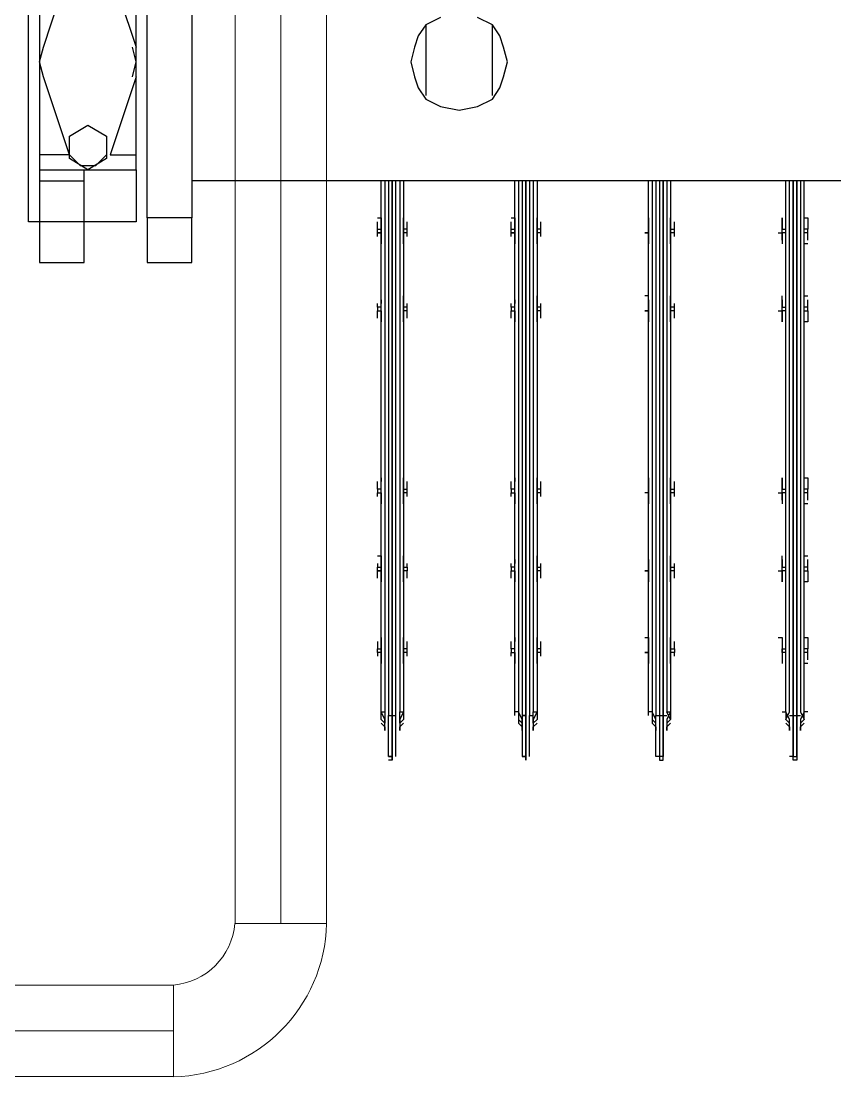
# Model space of a CAD drawing. Header units: metres. Extents: x 531759 to 532310, y 2674774 to 2675087.
# Drawn here: x 532123.0225 to 532123.3258, y 2674973.4716 to 2674973.8647 of the extents above; entities that cross this region are included whole.
import ezdxf

# ---------------------------------------------------------------- set-up
doc = ezdxf.new("R2010")
doc.units = ezdxf.units.M
doc.header["$MEASUREMENT"] = 0
doc.linetypes.add('CENTER2', pattern=[1.125, 0.75, -0.125, 0.125, -0.125])
doc.layers.add('IDT', color=7, linetype='Continuous')

# ---------------------------------------------------------------- blocks, each defined once
blk = doc.blocks.new('IDT')
at = {"layer": 'IDT', "color": 0, "lineweight": 0}
for p, q in [((15.02803310315747, 14.28728017940045), (15.02803310315747, 14.2530801794004)), ((15.02803310315747, 14.28728017940045), (15.02803310315747, 14.2530801794004)), ((15.8013764772293, 14.28718017940048), (15.02803310315747, 14.28718017940048)), ((15.8013764772293, 14.28718017940048), (15.02803310315747, 14.28718017940048)), ((16.66803310315734, 14.25318017940037), (15.02803310315747, 14.25318017940037)), ((16.66803310315734, 14.25318017940037), (15.02803310315747, 14.25318017940037)), ((15.00513310315753, 14.23018017940024), (14.97093310315748, 14.23018017940024)), ((15.00513310315753, 14.23018017940024), (14.97093310315748, 14.23018017940024)), ((14.97103310315723, 14.23018017940024), (14.97103310315723, 10.36062258859727)), ((14.97103310315723, 14.23018017940024), (14.97103310315723, 10.36062258859727)), ((15.00503310315733, 14.23018017940024), (15.00503310315733, 13.13762258859663)), ((15.00503310315733, 14.23018017940024), (15.00503310315733, 13.13762258859663))]:
    blk.add_line(p, q, dxfattribs=at)
at = {"layer": 'IDT', "color": 0, "linetype": 'CENTER2', "lineweight": 0, "ltscale": 500}
for p, q in [((15.8012764780872, 14.27018017940043), (15.02803310315747, 14.27018017940043)), ((15.8012764780872, 14.27018017940043), (15.02803310315747, 14.27018017940043)), ((14.98803310315751, 14.23018017940024), (14.98803310315751, 10.36062258859727)), ((14.98803310315751, 14.23018017940024), (14.98803310315751, 10.36062258859727))]:
    blk.add_line(p, q, dxfattribs=at)
at = {"layer": 'IDT', "color": 0, "lineweight": 25}
for p, q in [((14.79570289273514, 14.15275740946811), (14.79570289273514, 14.16935521450375)), ((14.79570289273514, 14.16935521450375), (14.79708604315445, 14.16935521450375)), ((14.79708604315445, 14.16797206408398), (14.79570289273514, 14.16797206408398)), ((14.79570289273514, 14.16797206408398), (14.79570289273514, 14.15275740946811)), ((14.79708604315445, 14.16935521450375), (14.79708604315445, 14.15275740946811)), ((14.79708604315445, 14.15275740946811), (14.79708604315445, 14.16797206408398)), ((14.79708604315445, 14.16797206408398), (14.79846919357422, 14.16797206408398)), ((14.84687945826116, 14.16935521450375), (14.84549630784139, 14.16935521450375)), ((14.84549630784139, 14.16935521450375), (14.84549630784139, 14.15275740946811)), ((14.84549630784139, 14.15275740946811), (14.84549630784139, 14.16797206408398)), ((14.84549630784139, 14.16797206408398), (14.84687945826116, 14.16797206408398)), ((14.84687945826116, 14.15275740946811), (14.84687945826116, 14.16935521450375)), ((14.84687945826116, 14.16797206408398), (14.84826260868093, 14.16797206408398)), ((14.84826260868093, 14.16797206408398), (14.84826260868093, 14.15275740946811)), ((14.89528972294809, 14.16797206408398), (14.89528972294809, 14.15275740946811)), ((14.89667287336741, 14.16935521450375), (14.89667287336741, 14.15275740946811)), ((14.89667287336741, 14.15275740946811), (14.89667287336741, 14.16935521450375)), ((14.89805602378718, 14.16797206408398), (14.89667287336741, 14.16797206408398)), ((14.89667287336741, 14.16797206408398), (14.89805602378718, 14.16797206408398)), ((14.89805602378718, 14.15275740946811), (14.89805602378718, 14.16797206408398)), ((14.94508313805434, 14.16797206408398), (14.94508313805434, 14.15275740946811)), ((14.94646628847411, 14.15275740946811), (14.94646628847411, 14.16935521450375)), ((14.94646628847411, 14.16935521450375), (14.94646628847411, 14.15275740946811)), ((14.94646628847411, 14.16935521450375), (14.94784943889388, 14.16935521450375)), ((14.94784943889388, 14.16797206408398), (14.94646628847411, 14.16797206408398)), ((14.94646628847411, 14.16797206408398), (14.94784943889388, 14.16797206408398)), ((14.94784943889388, 14.16797206408398), (14.94784943889388, 14.15275740946811)), ((14.79431974231537, 14.15414055988765), (14.79431974231537, 14.15829001114673)), ((14.79431974231537, 14.15829001114673), (14.79431974231537, 14.15690686072696)), ((14.79846919357422, 14.15690686072696), (14.79846919357422, 14.15829001114673)), ((14.79846919357422, 14.15829001114673), (14.79846919357422, 14.15414055988765)), ((14.84411315742207, 14.15414055988765), (14.84411315742207, 14.15829001114673)), ((14.84411315742207, 14.15829001114673), (14.84411315742207, 14.15690686072696)), ((14.84826260868093, 14.15690686072696), (14.84826260868093, 14.15829001114673)), ((14.84826260868093, 14.15829001114673), (14.84826260868093, 14.15414055988765)), ((14.89390657252832, 14.15414055988765), (14.89390657252832, 14.15829001114673)), ((14.89390657252832, 14.15829001114673), (14.89390657252832, 14.15690686072696)), ((14.89805602378718, 14.15690686072696), (14.89805602378718, 14.15829001114673)), ((14.89805602378718, 14.15829001114673), (14.89805602378718, 14.15414055988765)), ((14.94369998763503, 14.15414055988765), (14.94369998763503, 14.15829001114673)), ((14.94369998763503, 14.15829001114673), (14.94369998763503, 14.15690686072696)), ((14.9492325893132, 14.15690686072696), (14.9492325893132, 14.15829001114673)), ((14.9492325893132, 14.15829001114673), (14.9492325893132, 14.15414055988765)), ((14.79431974231537, 14.15690686072696), (14.7929365918956, 14.15552371030742)), ((14.7929365918956, 14.15414055988765), (14.79431974231537, 14.15552371030742)), ((14.79431974231537, 14.15552371030742), (14.7929365918956, 14.15414055988765)), ((14.79985234399399, 14.15552371030742), (14.79846919357422, 14.15690686072696)), ((14.79985234399399, 14.15414055988765), (14.79846919357422, 14.15552371030742)), ((14.79846919357422, 14.15552371030742), (14.79985234399399, 14.15414055988765)), ((14.84411315742207, 14.15690686072696), (14.8427300070023, 14.15552371030742)), ((14.8427300070023, 14.15414055988765), (14.84411315742207, 14.15552371030742)), ((14.84411315742207, 14.15552371030742), (14.8427300070023, 14.15414055988765)), ((14.84964575910024, 14.15552371030742), (14.84826260868093, 14.15690686072696)), ((14.84964575910024, 14.15414055988788), (14.84826260868093, 14.15552371030742)), ((14.84964575910024, 14.15137425904857), (14.84964575910024, 14.15552371030742)), ((14.89390657252832, 14.15690686072696), (14.89252342210855, 14.15552371030742)), ((14.89252342210855, 14.15414055988765), (14.89390657252832, 14.15552371030742)), ((14.89390657252832, 14.15552371030742), (14.89390657252832, 14.15137425904857)), ((14.89943917420695, 14.15552371030742), (14.89805602378718, 14.15690686072696)), ((14.89943917420695, 14.15414055988765), (14.89805602378718, 14.15552371030742)), ((14.89943917420695, 14.15137425904857), (14.89943917420695, 14.15552371030742)), ((14.94369998763503, 14.15690686072696), (14.94231683721526, 14.15552371030742)), ((14.94231683721526, 14.15414055988765), (14.94369998763503, 14.15552371030742)), ((14.94369998763503, 14.15552371030742), (14.94369998763503, 14.15137425904857)), ((14.95061573973297, 14.15552371030742), (14.9492325893132, 14.15690686072696)), ((14.9492325893132, 14.15137425904857), (14.9492325893132, 14.15552371030742)), ((14.9492325893132, 14.15552371030742), (14.95061573973297, 14.15414055988788)), ((14.79155344147628, 14.15137425904857), (14.7929365918956, 14.15137425904857)), ((14.7929365918956, 14.15137425904857), (14.79431974231537, 14.15414055988765)), ((14.79431974231537, 14.15137425904857), (14.7929365918956, 14.15414055988765)), ((14.7929365918956, 14.15414055988765), (14.7929365918956, 14.15275740946811)), ((14.7929365918956, 14.15275740946811), (14.7929365918956, 14.15137425904857)), ((14.7929365918956, 14.15137425904857), (14.7929365918956, 13.95358374904197)), ((14.79570289273514, 14.15275740946811), (14.79431974231537, 14.15275740946811)), ((14.79431974231537, 13.95358374904197), (14.79431974231537, 14.15137425904857)), ((14.79570289273514, 14.15275740946811), (14.79570289273514, 13.95358374904197)), ((14.79570289273514, 13.95358374904197), (14.79570289273514, 14.15275740946811)), ((14.79708604315445, 14.15275740946811), (14.79570289273514, 14.15275740946811)), ((14.79846919357422, 14.15275740946811), (14.79708604315445, 14.15275740946811)), ((14.79708604315445, 14.15275740946811), (14.79708604315445, 13.95358374904197)), ((14.79708604315445, 13.95358374904197), (14.79708604315445, 14.15275740946811)), ((14.79846919357422, 14.15414055988765), (14.79985234399399, 14.15137425904857)), ((14.79985234399399, 14.15414055988765), (14.79846919357422, 14.15137425904857)), ((14.79846919357422, 14.15137425904857), (14.79846919357422, 13.95358374904197)), ((14.79985234399399, 14.15275740946811), (14.79985234399399, 14.15414055988765)), ((14.79985234399399, 14.15137425904857), (14.79985234399399, 14.15275740946811)), ((14.79985234399399, 14.15137425904857), (14.79985234399399, 13.95358374904197)), ((14.80123549441331, 14.15137425904857), (14.79985234399399, 14.15137425904857)), ((14.8427300070023, 14.15275740946811), (14.8427300070023, 14.15414055988765)), ((14.8427300070023, 14.15414055988765), (14.84411315742207, 14.15137425904857)), ((14.8427300070023, 14.15137425904857), (14.84411315742207, 14.15414055988765)), ((14.8427300070023, 14.15137425904857), (14.8427300070023, 14.15275740946811)), ((14.8427300070023, 13.95358374904197), (14.8427300070023, 14.15137425904857)), ((14.84411315742207, 14.15137425904857), (14.8427300070023, 14.15137425904857)), ((14.84549630784139, 14.15275740946811), (14.84411315742207, 14.15275740946811)), ((14.84411315742207, 13.95358374904197), (14.84411315742207, 14.15137425904857)), ((14.84549630784139, 14.15275740946811), (14.84549630784139, 13.95358374904197)), ((14.84549630784139, 13.95358374904197), (14.84549630784139, 14.15275740946811)), ((14.84687945826116, 14.15275740946811), (14.84549630784139, 14.15275740946811)), ((14.84687945826116, 13.95358374904197), (14.84687945826116, 14.15275740946811)), ((14.84826260868093, 14.15275740946811), (14.84687945826116, 14.15275740946811)), ((14.84826260868093, 14.15414055988765), (14.84964575910024, 14.15137425904857)), ((14.84826260868093, 13.95358374904197), (14.84826260868093, 14.15275740946811)), ((14.84964575910024, 14.15275740946811), (14.84964575910024, 14.15414055988788)), ((14.84964575910024, 13.95358374904197), (14.84964575910024, 14.15137425904857)), ((14.84964575910024, 14.15137425904857), (14.85102890952001, 14.15137425904857)), ((14.85102890952001, 14.15275740946811), (14.85102890952001, 14.15137425904857)), ((14.85102890952001, 14.15137425904857), (14.85102890952001, 13.95358374904197)), ((14.89252342210855, 14.15275740946811), (14.89252342210855, 14.15414055988765)), ((14.89252342210855, 14.15137425904857), (14.89390657252832, 14.15414055988765)), ((14.89252342210855, 14.15137425904857), (14.89252342210855, 14.15275740946811)), ((14.89252342210855, 13.95358374904197), (14.89252342210855, 14.15137425904857)), ((14.89390657252832, 14.15137425904857), (14.89252342210855, 14.15137425904857)), ((14.89528972294809, 14.15275740946811), (14.89390657252832, 14.15275740946811)), ((14.89390657252832, 13.95358374904197), (14.89390657252832, 14.15137425904857)), ((14.89528972294809, 13.95358374904197), (14.89528972294809, 14.15275740946811)), ((14.89805602378718, 14.15275740946811), (14.89667287336741, 14.15275740946811)), ((14.89667287336741, 14.15275740946811), (14.89805602378718, 14.15275740946811)), ((14.89667287336741, 13.95358374904197), (14.89667287336741, 14.15275740946811)), ((14.89667287336741, 14.15275740946811), (14.89667287336741, 13.95358374904197)), ((14.89805602378718, 14.15414055988765), (14.89943917420695, 14.15137425904857)), ((14.89805602378718, 13.95358374904197), (14.89805602378718, 14.15275740946811)), ((14.89943917420695, 14.15275740946811), (14.89943917420695, 14.15414055988765)), ((14.89943917420695, 13.95358374904197), (14.89943917420695, 14.15137425904857)), ((14.89943917420695, 14.15137425904857), (14.90082232462672, 14.15137425904857)), ((14.90082232462672, 14.15275740946811), (14.90082232462672, 14.15137425904857)), ((14.90082232462672, 14.15137425904857), (14.90082232462672, 13.95358374904197)), ((14.94231683721526, 14.15275740946811), (14.94231683721526, 14.15414055988765)), ((14.94231683721526, 14.15137425904857), (14.94369998763503, 14.15414055988765)), ((14.94231683721526, 14.15137425904857), (14.94231683721526, 14.15275740946811)), ((14.94231683721526, 13.95358374904197), (14.94231683721526, 14.15137425904857)), ((14.94369998763503, 14.15137425904857), (14.94231683721526, 14.15137425904857)), ((14.94369998763503, 13.95358374904197), (14.94369998763503, 14.15137425904857)), ((14.94646628847411, 14.15275740946811), (14.94508313805434, 14.15275740946811)), ((14.94508313805434, 14.15275740946811), (14.94508313805434, 13.95358374904197)), ((14.94784943889388, 14.15275740946811), (14.94646628847411, 14.15275740946811)), ((14.94784943889388, 14.15275740946811), (14.94646628847411, 14.15275740946811)), ((14.94646628847411, 14.15275740946811), (14.94646628847411, 13.95358374904197)), ((14.94646628847411, 13.95358374904197), (14.94646628847411, 14.15275740946811)), ((14.94784943889388, 13.95358374904197), (14.94784943889388, 14.15275740946811)), ((14.9492325893132, 14.15414055988765), (14.95061573973297, 14.15137425904857)), ((14.95061573973297, 14.15137425904857), (14.9492325893132, 14.15137425904857)), ((14.9492325893132, 13.95358374904197), (14.9492325893132, 14.15137425904857)), ((14.95061573973297, 14.15414055988788), (14.95061573973297, 14.15275740946811)), ((14.95061573973297, 14.15275740946811), (14.95061573973297, 14.15137425904857)), ((14.95061573973297, 14.15137425904857), (14.95061573973297, 13.95358374904197)), ((14.79155344147628, 14.13339330359338), (14.7929365918956, 14.13339330359338)), ((14.79155344147628, 14.13201015317384), (14.79155344147628, 14.13062700275407)), ((14.79155344147628, 14.13062700275407), (14.79155344147628, 14.12924385233453)), ((14.7929365918956, 14.13339330359338), (14.7929365918956, 14.12924385233453)), ((14.80123549441331, 14.12924385233453), (14.80123549441331, 14.13339330359338)), ((14.80123549441331, 14.13062700275407), (14.80123549441331, 14.13201015317384)), ((14.80123549441331, 14.12924385233453), (14.80123549441331, 14.13062700275407)), ((14.84134685658253, 14.13062700275407), (14.84134685658253, 14.12924385233453)), ((14.8427300070023, 14.13339330359338), (14.8427300070023, 14.1237112506559)), ((14.8427300070023, 14.13201015317384), (14.8427300070023, 14.13062700275407)), ((14.85102890952001, 14.12924385233453), (14.85102890952001, 14.13339330359338)), ((14.85102890952001, 14.13201015317384), (14.85102890952001, 14.13062700275407)), ((14.85102890952001, 14.13062700275407), (14.85102890952001, 14.12924385233453)), ((14.89114027168924, 14.13062700275407), (14.89114027168924, 14.12924385233453)), ((14.89252342210855, 14.13339330359338), (14.89252342210855, 14.12924385233453)), ((14.89252342210855, 14.13201015317384), (14.89252342210855, 14.13062700275407)), ((14.90082232462672, 14.12924385233453), (14.90082232462672, 14.13339330359338)), ((14.90082232462672, 14.13062700275407), (14.90082232462672, 14.13201015317384)), ((14.90220547504603, 14.13062700275407), (14.90220547504603, 14.12924385233453)), ((14.94093368679549, 14.13062700275407), (14.94093368679549, 14.12924385233453)), ((14.94231683721526, 14.13339330359338), (14.94231683721526, 14.12924385233453)), ((14.94231683721526, 14.13201015317384), (14.94231683721526, 14.13062700275407)), ((14.95061573973297, 14.12924385233453), (14.95061573973297, 14.13339330359338)), ((14.95061573973297, 14.13062700275407), (14.95061573973297, 14.13201015317384)), ((14.95199889015274, 14.12924385233453), (14.95199889015274, 14.13062700275407)), ((14.79155344147628, 14.12924385233453), (14.7929365918956, 14.12924385233453)), ((14.79155344147628, 14.12924385233453), (14.79155344147628, 14.12786070191498)), ((14.79155344147628, 14.12509440107567), (14.79155344147628, 14.12786070191498)), ((14.79155344147628, 14.12786070191498), (14.7929365918956, 14.12786070191498)), ((14.7929365918956, 14.12924385233453), (14.7929365918956, 14.1237112506559)), ((14.79985234399399, 14.12924385233453), (14.80123549441331, 14.12924385233453)), ((14.80123549441331, 14.12786070191498), (14.79985234399399, 14.12786070191498)), ((14.80123549441331, 14.12924385233453), (14.80123549441331, 14.12786070191498)), ((14.80123549441331, 14.12786070191498), (14.80123549441331, 14.12924385233453)), ((14.80123549441331, 14.1237112506559), (14.80123549441331, 14.12786070191498)), ((14.80123549441331, 14.12509440107567), (14.80123549441331, 14.12786070191498)), ((14.84134685658253, 14.12924385233453), (14.8427300070023, 14.12924385233453)), ((14.84134685658253, 14.12786070191498), (14.84134685658253, 14.12924385233453)), ((14.84134685658253, 14.12786070191498), (14.84134685658253, 14.12509440107567)), ((14.8427300070023, 14.12786070191498), (14.84134685658253, 14.12786070191498)), ((14.85102890952001, 14.12924385233453), (14.85241205993978, 14.12924385233453)), ((14.85241205993978, 14.12924385233453), (14.85102890952001, 14.12924385233453)), ((14.85102890952001, 14.12786070191498), (14.85102890952001, 14.12924385233453)), ((14.85102890952001, 14.12924385233453), (14.85102890952001, 14.12509440107567)), ((14.85102890952001, 14.1237112506559), (14.85102890952001, 14.12786070191498)), ((14.89114027168924, 14.12924385233453), (14.89252342210855, 14.12924385233453)), ((14.89114027168924, 14.12924385233453), (14.89114027168924, 14.12786070191498)), ((14.89114027168924, 14.12786070191498), (14.89252342210855, 14.12786070191498)), ((14.89114027168924, 14.12786070191498), (14.89114027168924, 14.12509440107567)), ((14.89252342210855, 14.12924385233453), (14.89252342210855, 14.1237112506559)), ((14.90220547504603, 14.12924385233453), (14.90082232462672, 14.12924385233453)), ((14.90220547504603, 14.12924385233453), (14.90082232462672, 14.12924385233453)), ((14.90082232462672, 14.12924385233453), (14.90082232462672, 14.1237112506559)), ((14.90082232462672, 14.12786070191498), (14.90220547504603, 14.12786070191498)), ((14.90220547504603, 14.12786070191498), (14.90220547504603, 14.12924385233453)), ((14.90220547504603, 14.12786070191498), (14.90220547504603, 14.12509440107567)), ((14.94093368679549, 14.12924385233453), (14.94231683721526, 14.12924385233453)), ((14.94093368679549, 14.12924385233453), (14.94093368679549, 14.12786070191498)), ((14.94093368679549, 14.12786070191498), (14.94231683721526, 14.12786070191498)), ((14.94093368679549, 14.12786070191498), (14.94093368679549, 14.12509440107567)), ((14.94231683721526, 14.12924385233453), (14.94231683721526, 14.12786070191498)), ((14.94231683721526, 14.12786070191498), (14.94231683721526, 14.1237112506559)), ((14.95061573973297, 14.12786070191498), (14.95061573973297, 14.12924385233453)), ((14.95061573973297, 14.12924385233453), (14.95199889015274, 14.12924385233453)), ((14.95061573973297, 14.1237112506559), (14.95061573973297, 14.12786070191498)), ((14.95199889015274, 14.12786070191498), (14.95061573973297, 14.12786070191498)), ((14.95199889015274, 14.12924385233453), (14.95199889015274, 14.12786070191498)), ((14.95199889015274, 14.12509440107567), (14.95199889015274, 14.12786070191498)), ((14.79155344147628, 14.1237112506559), (14.79155344147628, 14.12509440107567)), ((14.7929365918956, 14.1237112506559), (14.79155344147628, 14.1237112506559)), ((14.80123549441331, 14.1237112506559), (14.80123549441331, 14.12509440107567)), ((14.80261864483307, 14.1237112506559), (14.80123549441331, 14.1237112506559)), ((14.8427300070023, 14.1237112506559), (14.8427300070023, 14.12509440107567)), ((14.85102890952001, 14.12509440107567), (14.85102890952001, 14.1237112506559)), ((14.85241205993978, 14.1237112506559), (14.85102890952001, 14.1237112506559)), ((14.89252342210855, 14.1237112506559), (14.89252342210855, 14.12509440107567)), ((14.90082232462672, 14.1237112506559), (14.90082232462672, 14.12509440107567)), ((14.94231683721526, 14.1237112506559), (14.94231683721526, 14.12509440107567)), ((14.95061573973297, 14.12509440107567), (14.95061573973297, 14.1237112506559)), ((14.79155344147628, 14.10158084394209), (14.79155344147628, 14.10296399436163)), ((14.79155344147628, 14.10296399436163), (14.7929365918956, 14.10296399436163)), ((14.79155344147628, 14.09881454310278), (14.79155344147628, 14.10158084394209)), ((14.7929365918956, 14.10296399436163), (14.7929365918956, 14.09881454310278)), ((14.80123549441331, 14.09881454310278), (14.80123549441331, 14.10296399436163)), ((14.80123549441331, 14.10296399436163), (14.80123549441331, 14.10158084394209)), ((14.80123549441331, 14.10158084394209), (14.80123549441331, 14.09881454310278)), ((14.84134685658253, 14.10158084394209), (14.84134685658253, 14.09881454310278)), ((14.8427300070023, 14.10158084394209), (14.8427300070023, 14.10296399436163)), ((14.8427300070023, 14.10296399436163), (14.8427300070023, 14.09881454310278)), ((14.85102890952001, 14.09881454310278), (14.85102890952001, 14.10296399436163)), ((14.85102890952001, 14.10296399436163), (14.85102890952001, 14.10158084394209)), ((14.85102890952001, 14.10158084394209), (14.85102890952001, 14.09881454310278)), ((14.89114027168924, 14.10158084394209), (14.89114027168924, 14.09881454310278)), ((14.89252342210855, 14.10158084394209), (14.89252342210855, 14.10296399436163)), ((14.89252342210855, 14.10296399436163), (14.89252342210855, 14.09743139268301)), ((14.90082232462672, 14.09881454310278), (14.90082232462672, 14.10296399436163)), ((14.90082232462672, 14.10296399436163), (14.90082232462672, 14.10158084394209)), ((14.90220547504603, 14.10158084394209), (14.90220547504603, 14.09881454310278)), ((14.94093368679549, 14.10158084394209), (14.94093368679549, 14.09881454310278)), ((14.94231683721526, 14.10158084394209), (14.94231683721526, 14.10296399436163)), ((14.94231683721526, 14.10296399436163), (14.94231683721526, 14.09743139268301)), ((14.95061573973297, 14.09881454310278), (14.95061573973297, 14.10296399436163)), ((14.95061573973297, 14.10296399436163), (14.95061573973297, 14.10158084394209)), ((14.95199889015274, 14.10158084394209), (14.95199889015274, 14.09881454310278)), ((14.7929365918956, 14.09881454310278), (14.79155344147628, 14.09881454310278)), ((14.79155344147628, 14.09881454310278), (14.79155344147628, 14.09743139268301)), ((14.79155344147628, 14.09743139268301), (14.7929365918956, 14.09743139268301)), ((14.79155344147628, 14.09743139268301), (14.79155344147628, 14.09604824226346)), ((14.79155344147628, 14.09604824226346), (14.79155344147628, 14.09466509184392)), ((14.7929365918956, 14.09881454310278), (14.7929365918956, 14.09743139268301)), ((14.7929365918956, 14.09743139268301), (14.7929365918956, 14.09328194142415)), ((14.79985234399399, 14.09881454310278), (14.80123549441331, 14.09881454310278)), ((14.80123549441331, 14.09743139268301), (14.79985234399399, 14.09743139268301)), ((14.80123549441331, 14.09881454310278), (14.80123549441331, 14.09743139268301)), ((14.80261864483307, 14.09881454310278), (14.80123549441331, 14.09881454310278)), ((14.80123549441331, 14.09881454310278), (14.80123549441331, 14.09743139268301)), ((14.80123549441331, 14.09743139268301), (14.80123549441331, 14.09328194142415)), ((14.80123549441331, 14.09604824226346), (14.80123549441331, 14.09743139268301)), ((14.80123549441331, 14.09466509184392), (14.80123549441331, 14.09604824226346)), ((14.84134685658253, 14.09881454310278), (14.8427300070023, 14.09881454310278)), ((14.84134685658253, 14.09881454310278), (14.84134685658253, 14.09743139268301)), ((14.8427300070023, 14.09743139268301), (14.84134685658253, 14.09743139268301)), ((14.84134685658253, 14.09743139268301), (14.84134685658253, 14.09604824226346)), ((14.8427300070023, 14.09881454310278), (14.8427300070023, 14.09328194142415)), ((14.8427300070023, 14.09604824226346), (14.8427300070023, 14.09466509184392)), ((14.85102890952001, 14.09604824226346), (14.85102890952001, 14.09881454310278)), ((14.85102890952001, 14.09881454310278), (14.85241205993978, 14.09881454310278)), ((14.85241205993978, 14.09881454310278), (14.85102890952001, 14.09881454310278)), ((14.85102890952001, 14.09881454310278), (14.85102890952001, 14.09328194142415)), ((14.85102890952001, 14.09466509184392), (14.85102890952001, 14.09604824226346)), ((14.89114027168924, 14.09881454310278), (14.89252342210855, 14.09881454310278)), ((14.89114027168924, 14.09881454310278), (14.89114027168924, 14.09743139268301)), ((14.89252342210855, 14.09743139268301), (14.89114027168924, 14.09743139268301)), ((14.89114027168924, 14.09743139268301), (14.89114027168924, 14.09604824226346)), ((14.89252342210855, 14.09743139268301), (14.89252342210855, 14.09328194142415)), ((14.89252342210855, 14.09604824226346), (14.89252342210855, 14.09466509184392)), ((14.90220547504603, 14.09881454310278), (14.90082232462672, 14.09881454310278)), ((14.90220547504603, 14.09881454310278), (14.90082232462672, 14.09881454310278)), ((14.90082232462672, 14.09881454310278), (14.90082232462672, 14.09743139268301)), ((14.90082232462672, 14.09743139268301), (14.90220547504603, 14.09743139268301)), ((14.90082232462672, 14.09743139268301), (14.90082232462672, 14.09328194142415)), ((14.90082232462672, 14.09466509184392), (14.90082232462672, 14.09604824226346)), ((14.90220547504603, 14.09743139268301), (14.90220547504603, 14.09881454310278)), ((14.90220547504603, 14.09743139268301), (14.90220547504603, 14.09604824226346)), ((14.94093368679549, 14.09881454310278), (14.94231683721526, 14.09881454310278)), ((14.94093368679549, 14.09743139268301), (14.94093368679549, 14.09881454310278)), ((14.94093368679549, 14.09743139268301), (14.94093368679549, 14.09604824226346)), ((14.94231683721526, 14.09743139268301), (14.94093368679549, 14.09743139268301)), ((14.94231683721526, 14.09743139268301), (14.94231683721526, 14.09328194142415)), ((14.94231683721526, 14.09604824226346), (14.94231683721526, 14.09466509184392)), ((14.95199889015274, 14.09881454310278), (14.95061573973297, 14.09881454310278)), ((14.95061573973297, 14.09743139268301), (14.95061573973297, 14.09881454310278)), ((14.95061573973297, 14.09881454310278), (14.95199889015274, 14.09881454310278)), ((14.95061573973297, 14.09328194142415), (14.95061573973297, 14.09743139268301)), ((14.95199889015274, 14.09743139268301), (14.95061573973297, 14.09743139268301)), ((14.95061573973297, 14.09466509184392), (14.95061573973297, 14.09604824226346)), ((14.95199889015274, 14.09881454310278), (14.95199889015274, 14.09743139268301)), ((14.95199889015274, 14.09604824226346), (14.95199889015274, 14.09743139268301)), ((14.7929365918956, 14.09328194142415), (14.79155344147628, 14.09328194142415)), ((14.95199889015274, 14.09328194142415), (14.95061573973297, 14.09328194142415)), ((14.79155344147628, 14.07391783554942), (14.7929365918956, 14.07391783554942)), ((14.79155344147628, 14.07253468512988), (14.79155344147628, 14.07115153471034)), ((14.7929365918956, 14.07391783554942), (14.7929365918956, 14.06838523387103)), ((14.80123549441331, 14.06976838429057), (14.80123549441331, 14.07391783554942)), ((14.80123549441331, 14.07253468512988), (14.80123549441331, 14.07115153471034)), ((14.8427300070023, 14.07391783554942), (14.8427300070023, 14.06976838429057)), ((14.8427300070023, 14.07253468512988), (14.8427300070023, 14.07115153471034)), ((14.85102890952001, 14.06976838429057), (14.85102890952001, 14.07391783554942)), ((14.85102890952001, 14.07253468512988), (14.85102890952001, 14.07115153471034)), ((14.89252342210855, 14.07391783554942), (14.89252342210855, 14.06838523387103)), ((14.89252342210855, 14.07253468512988), (14.89252342210855, 14.07115153471034)), ((14.90082232462672, 14.06976838429057), (14.90082232462672, 14.07391783554942)), ((14.90082232462672, 14.07115153471034), (14.90082232462672, 14.07253468512988)), ((14.94231683721526, 14.07391783554942), (14.94231683721526, 14.06838523387103)), ((14.94231683721526, 14.07253468512988), (14.94231683721526, 14.07115153471034)), ((14.95061573973297, 14.06976838429057), (14.95061573973297, 14.07391783554942)), ((14.95061573973297, 14.07115153471034), (14.95061573973297, 14.07253468512988)), ((14.79155344147628, 14.07115153471034), (14.79155344147628, 14.06976838429057)), ((14.79155344147628, 14.06976838429057), (14.7929365918956, 14.06976838429057)), ((14.79155344147628, 14.06976838429057), (14.79155344147628, 14.06838523387103)), ((14.79155344147628, 14.06561893303171), (14.79155344147628, 14.06838523387103)), ((14.79155344147628, 14.06838523387103), (14.7929365918956, 14.06838523387103)), ((14.7929365918956, 14.06838523387103), (14.7929365918956, 14.06423578261217)), ((14.79985234399399, 14.06976838429057), (14.80123549441331, 14.06976838429057)), ((14.80123549441331, 14.06838523387103), (14.79985234399399, 14.06838523387103)), ((14.80123549441331, 14.07115153471034), (14.80123549441331, 14.06976838429057)), ((14.80123549441331, 14.06976838429057), (14.80123549441331, 14.06838523387103)), ((14.80261864483307, 14.06976838429057), (14.80123549441331, 14.06976838429057)), ((14.80123549441331, 14.06976838429057), (14.80123549441331, 14.06838523387103)), ((14.80123549441331, 14.06838523387103), (14.80123549441331, 14.06423578261217)), ((14.80123549441331, 14.06561893303171), (14.80123549441331, 14.06838523387103)), ((14.84134685658253, 14.07115153471034), (14.84134685658253, 14.06976838429057)), ((14.84134685658253, 14.06976838429057), (14.8427300070023, 14.06976838429057)), ((14.84134685658253, 14.06976838429057), (14.84134685658253, 14.06838523387103)), ((14.8427300070023, 14.06838523387103), (14.84134685658253, 14.06838523387103)), ((14.84134685658253, 14.06838523387103), (14.84134685658253, 14.06561893303171)), ((14.8427300070023, 14.06976838429057), (14.8427300070023, 14.06838523387103)), ((14.8427300070023, 14.06838523387103), (14.8427300070023, 14.06423578261217)), ((14.85102890952001, 14.07115153471034), (14.85102890952001, 14.06976838429057)), ((14.85102890952001, 14.06976838429057), (14.85102890952001, 14.06838523387103)), ((14.85102890952001, 14.06838523387103), (14.85102890952001, 14.06976838429057)), ((14.85102890952001, 14.06976838429057), (14.85241205993978, 14.06976838429057)), ((14.85102890952001, 14.06838523387103), (14.85102890952001, 14.06561893303171)), ((14.85102890952001, 14.06423578261217), (14.85102890952001, 14.06838523387103)), ((14.89114027168924, 14.07115153471034), (14.89114027168924, 14.06976838429057)), ((14.89114027168924, 14.06976838429057), (14.89252342210855, 14.06976838429057)), ((14.89114027168924, 14.06976838429057), (14.89114027168924, 14.06838523387103)), ((14.89114027168924, 14.06838523387103), (14.89252342210855, 14.06838523387103)), ((14.89114027168924, 14.06838523387103), (14.89114027168924, 14.06561893303171)), ((14.89252342210855, 14.06838523387103), (14.89252342210855, 14.06423578261217)), ((14.90220547504603, 14.06976838429057), (14.90082232462672, 14.06976838429057)), ((14.90220547504603, 14.06976838429057), (14.90082232462672, 14.06976838429057)), ((14.90082232462672, 14.06976838429057), (14.90082232462672, 14.06838523387103)), ((14.90082232462672, 14.06838523387103), (14.90220547504603, 14.06838523387103)), ((14.90082232462672, 14.06838523387103), (14.90082232462672, 14.06423578261217)), ((14.90220547504603, 14.07115153471034), (14.90220547504603, 14.06976838429057)), ((14.90220547504603, 14.06838523387103), (14.90220547504603, 14.06976838429057)), ((14.90220547504603, 14.06838523387103), (14.90220547504603, 14.06561893303171)), ((14.94093368679549, 14.07115153471034), (14.94093368679549, 14.06976838429057)), ((14.94093368679549, 14.06976838429057), (14.94231683721526, 14.06976838429057)), ((14.94093368679549, 14.06976838429057), (14.94093368679549, 14.06838523387103)), ((14.94231683721526, 14.06838523387103), (14.94093368679549, 14.06838523387103)), ((14.94093368679549, 14.06838523387103), (14.94093368679549, 14.06561893303171)), ((14.94231683721526, 14.06838523387103), (14.94231683721526, 14.06423578261217)), ((14.95199889015274, 14.06976838429057), (14.95061573973297, 14.06976838429057)), ((14.95199889015274, 14.06976838429057), (14.95061573973297, 14.06976838429057)), ((14.95061573973297, 14.06976838429057), (14.95061573973297, 14.06838523387103)), ((14.95061573973297, 14.06838523387103), (14.95199889015274, 14.06838523387103)), ((14.95061573973297, 14.06838523387103), (14.95061573973297, 14.06423578261217)), ((14.95199889015274, 14.07115153471034), (14.95199889015274, 14.06976838429057)), ((14.95199889015274, 14.06838523387103), (14.95199889015274, 14.06976838429057)), ((14.95199889015274, 14.06838523387103), (14.95199889015274, 14.06561893303171)), ((14.79155344147628, 14.06423578261217), (14.79155344147628, 14.06561893303171)), ((14.7929365918956, 14.06423578261217), (14.79155344147628, 14.06423578261217)), ((14.80123549441331, 14.06423578261217), (14.80123549441331, 14.06561893303171)), ((14.8427300070023, 14.06423578261217), (14.8427300070023, 14.06561893303171)), ((14.85102890952001, 14.06561893303171), (14.85102890952001, 14.06423578261217)), ((14.89252342210855, 14.06423578261217), (14.89252342210855, 14.06561893303171)), ((14.90082232462672, 14.06423578261217), (14.90082232462672, 14.06561893303171)), ((14.94231683721526, 14.06423578261217), (14.94231683721526, 14.06561893303171)), ((14.95061573973297, 14.06423578261217), (14.95061573973297, 14.06561893303171)), ((14.79155344147628, 14.00476031456822), (14.79155344147628, 14.00614346498776)), ((14.79155344147628, 14.00614346498776), (14.7929365918956, 14.00614346498776)), ((14.7929365918956, 14.00614346498776), (14.7929365918956, 14.0019940137289)), ((14.80123549441331, 14.0019940137289), (14.80123549441331, 14.00614346498776)), ((14.80123549441331, 14.00614346498776), (14.80123549441331, 14.00476031456822)), ((14.8427300070023, 14.00476031456822), (14.8427300070023, 14.00614346498776)), ((14.8427300070023, 14.00614346498776), (14.8427300070023, 14.0019940137289)), ((14.85102890952001, 14.00614346498776), (14.85102890952001, 14.00476031456822)), ((14.85102890952001, 14.0019940137289), (14.85102890952001, 14.00614346498776)), ((14.89252342210855, 14.00476031456822), (14.89252342210855, 14.00614346498776)), ((14.89252342210855, 14.00614346498776), (14.89252342210855, 14.00061086330936)), ((14.90082232462672, 14.0019940137289), (14.90082232462672, 14.00614346498776)), ((14.90082232462672, 14.00614346498776), (14.90082232462672, 14.00476031456822)), ((14.94231683721526, 14.00476031456822), (14.94231683721526, 14.00614346498776)), ((14.94231683721526, 14.00614346498776), (14.94231683721526, 14.0019940137289)), ((14.95061573973297, 14.0019940137289), (14.95061573973297, 14.00614346498776)), ((14.95061573973297, 14.00614346498776), (14.95061573973297, 14.00476031456822)), ((14.79155344147628, 14.0019940137289), (14.79155344147628, 14.00476031456822)), ((14.7929365918956, 14.0019940137289), (14.79155344147628, 14.0019940137289)), ((14.79155344147628, 14.0019940137289), (14.79155344147628, 14.00061086330936)), ((14.7929365918956, 14.0019940137289), (14.7929365918956, 14.00061086330936)), ((14.79985234399399, 14.0019940137289), (14.80123549441331, 14.0019940137289)), ((14.80123549441331, 14.00476031456822), (14.80123549441331, 14.0019940137289)), ((14.80123549441331, 14.0019940137289), (14.80123549441331, 14.00061086330936)), ((14.80261864483307, 14.0019940137289), (14.80123549441331, 14.0019940137289)), ((14.80123549441331, 14.0019940137289), (14.80123549441331, 14.00061086330936)), ((14.84134685658253, 14.00476031456822), (14.84134685658253, 14.0019940137289)), ((14.84134685658253, 14.0019940137289), (14.8427300070023, 14.0019940137289)), ((14.84134685658253, 14.0019940137289), (14.84134685658253, 14.00061086330936)), ((14.8427300070023, 14.0019940137289), (14.8427300070023, 14.00061086330936)), ((14.85102890952001, 14.00476031456822), (14.85102890952001, 14.0019940137289)), ((14.85102890952001, 14.0019940137289), (14.85241205993978, 14.0019940137289)), ((14.85241205993978, 14.0019940137289), (14.85102890952001, 14.0019940137289)), ((14.85102890952001, 14.00061086330936), (14.85102890952001, 14.0019940137289)), ((14.85102890952001, 14.0019940137289), (14.85102890952001, 14.00061086330936)), ((14.89114027168924, 14.00476031456822), (14.89114027168924, 14.0019940137289)), ((14.89114027168924, 14.0019940137289), (14.89252342210855, 14.0019940137289)), ((14.89114027168924, 14.0019940137289), (14.89114027168924, 14.00061086330936)), ((14.90220547504603, 14.0019940137289), (14.90082232462672, 14.0019940137289)), ((14.90220547504603, 14.0019940137289), (14.90082232462672, 14.0019940137289)), ((14.90082232462672, 14.0019940137289), (14.90082232462672, 14.00061086330936)), ((14.90220547504603, 14.00476031456822), (14.90220547504603, 14.0019940137289)), ((14.90220547504603, 14.00061086330936), (14.90220547504603, 14.0019940137289)), ((14.94093368679549, 14.00476031456822), (14.94093368679549, 14.0019940137289)), ((14.94093368679549, 14.0019940137289), (14.94231683721526, 14.0019940137289)), ((14.94093368679549, 14.0019940137289), (14.94093368679549, 14.00061086330936)), ((14.94231683721526, 14.0019940137289), (14.94231683721526, 14.00061086330936)), ((14.95199889015274, 14.0019940137289), (14.95061573973297, 14.0019940137289)), ((14.95199889015274, 14.0019940137289), (14.95061573973297, 14.0019940137289)), ((14.95061573973297, 14.0019940137289), (14.95061573973297, 14.00061086330936)), ((14.95199889015274, 14.00476031456822), (14.95199889015274, 14.0019940137289)), ((14.95199889015274, 14.00061086330936), (14.95199889015274, 14.0019940137289)), ((14.79155344147628, 14.00061086330936), (14.7929365918956, 14.00061086330936)), ((14.79155344147628, 14.00061086330936), (14.79155344147628, 13.99922771288959)), ((14.79155344147628, 13.99922771288959), (14.79155344147628, 13.99784456247005)), ((14.7929365918956, 14.00061086330936), (14.7929365918956, 13.99646141205051)), ((14.80123549441331, 14.00061086330936), (14.79985234399399, 14.00061086330936)), ((14.80123549441331, 14.00061086330936), (14.80123549441331, 13.99646141205051)), ((14.80123549441331, 13.99922771288959), (14.80123549441331, 14.00061086330936)), ((14.80123549441331, 13.99784456247005), (14.80123549441331, 13.99922771288959)), ((14.84134685658253, 14.00061086330936), (14.8427300070023, 14.00061086330936)), ((14.84134685658253, 14.00061086330936), (14.84134685658253, 13.99922771288959)), ((14.8427300070023, 14.00061086330936), (14.8427300070023, 13.99646141205051)), ((14.8427300070023, 13.99922771288959), (14.8427300070023, 13.99784456247005)), ((14.85102890952001, 13.99922771288959), (14.85102890952001, 14.00061086330936)), ((14.85102890952001, 14.00061086330936), (14.85102890952001, 13.99646141205051)), ((14.85102890952001, 13.99784456247005), (14.85102890952001, 13.99922771288959)), ((14.89114027168924, 14.00061086330936), (14.89252342210855, 14.00061086330936)), ((14.89114027168924, 14.00061086330936), (14.89114027168924, 13.99922771288959)), ((14.89252342210855, 14.00061086330936), (14.89252342210855, 13.99646141205051)), ((14.89252342210855, 13.99922771288959), (14.89252342210855, 13.99784456247005)), ((14.90082232462672, 14.00061086330936), (14.90220547504603, 14.00061086330936)), ((14.90082232462672, 14.00061086330936), (14.90082232462672, 13.99646141205051)), ((14.90082232462672, 13.99784456247005), (14.90082232462672, 13.99922771288959)), ((14.90220547504603, 14.00061086330936), (14.90220547504603, 13.99922771288959)), ((14.94093368679549, 14.00061086330936), (14.94231683721526, 14.00061086330936)), ((14.94093368679549, 14.00061086330936), (14.94093368679549, 13.99922771288959)), ((14.94231683721526, 14.00061086330936), (14.94231683721526, 13.99646141205051)), ((14.94231683721526, 13.99922771288959), (14.94231683721526, 13.99784456247005)), ((14.95061573973297, 14.00061086330936), (14.95199889015274, 14.00061086330936)), ((14.95061573973297, 14.00061086330936), (14.95061573973297, 13.99646141205051)), ((14.95061573973297, 13.99784456247005), (14.95061573973297, 13.99922771288959)), ((14.95199889015274, 14.00061086330936), (14.95199889015274, 13.99922771288959)), ((14.7929365918956, 13.99646141205051), (14.79155344147628, 13.99646141205051)), ((14.85102890952001, 13.99646141205051), (14.85241205993978, 13.99646141205051)), ((15.03775421616936, 13.98401305827372), (15.02115641113394, 13.98401305827372)), ((15.02115641113394, 13.98401305827372), (15.02115641113394, 13.9674152532383)), ((15.03775421616936, 13.9674152532383), (15.03775421616936, 13.98401305827372)), ((15.07786557833859, 13.98401305827372), (15.06126777330317, 13.98401305827372)), ((15.06126777330317, 13.98401305827372), (15.06126777330317, 13.96879840365784)), ((15.07786557833859, 13.96879840365784), (15.07786557833859, 13.98401305827372)), ((14.79155344147628, 13.97709730617578), (14.7929365918956, 13.97709730617578)), ((14.79155344147628, 13.97571415575601), (14.79155344147628, 13.97433100533647)), ((14.79155344147628, 13.97433100533647), (14.79155344147628, 13.97294785491692)), ((14.7929365918956, 13.97709730617578), (14.7929365918956, 13.97294785491692)), ((14.80123549441331, 13.97294785491692), (14.80123549441331, 13.97709730617578)), ((14.80123549441331, 13.97571415575601), (14.80123549441331, 13.97433100533647)), ((14.80123549441331, 13.97433100533647), (14.80123549441331, 13.97294785491692)), ((14.84134685658253, 13.97433100533647), (14.84134685658253, 13.97294785491692)), ((14.8427300070023, 13.97709730617578), (14.8427300070023, 13.97294785491692)), ((14.8427300070023, 13.97571415575601), (14.8427300070023, 13.97433100533647)), ((14.85102890952001, 13.97294785491692), (14.85102890952001, 13.97709730617578)), ((14.85102890952001, 13.97571415575601), (14.85102890952001, 13.97433100533647)), ((14.85102890952001, 13.97433100533647), (14.85102890952001, 13.97294785491692)), ((14.89114027168924, 13.97433100533647), (14.89114027168924, 13.97294785491692)), ((14.89252342210855, 13.97709730617578), (14.89252342210855, 13.97294785491692)), ((14.89252342210855, 13.97571415575601), (14.89252342210855, 13.97433100533647)), ((14.90082232462672, 13.97294785491692), (14.90082232462672, 13.97709730617578)), ((14.90082232462672, 13.97433100533647), (14.90082232462672, 13.97571415575601)), ((14.90220547504603, 13.97433100533647), (14.90220547504603, 13.97294785491692)), ((14.94093368679549, 13.97433100533647), (14.94093368679549, 13.97294785491692)), ((14.94231683721526, 13.97709730617578), (14.94231683721526, 13.97294785491692)), ((14.94231683721526, 13.97571415575601), (14.94231683721526, 13.97433100533647)), ((14.95061573973297, 13.97294785491692), (14.95061573973297, 13.97709730617578)), ((14.95061573973297, 13.97433100533647), (14.95061573973297, 13.97571415575601)), ((14.95199889015274, 13.97433100533647), (14.95199889015274, 13.97294785491692)), ((14.79155344147628, 13.97294785491692), (14.7929365918956, 13.97294785491692)), ((14.79155344147628, 13.97294785491692), (14.79155344147628, 13.97156470449715)), ((14.79155344147628, 13.96879840365784), (14.79155344147628, 13.97156470449715)), ((14.79155344147628, 13.97156470449715), (14.7929365918956, 13.97156470449715)), ((14.7929365918956, 13.97294785491692), (14.7929365918956, 13.97156470449715)), ((14.7929365918956, 13.97156470449715), (14.7929365918956, 13.9674152532383)), ((14.79985234399399, 13.97294785491692), (14.80123549441331, 13.97294785491692)), ((14.80123549441331, 13.97156470449715), (14.79985234399399, 13.97156470449715)), ((14.80123549441331, 13.97294785491692), (14.80123549441331, 13.97156470449715)), ((14.80261864483307, 13.97294785491692), (14.80123549441331, 13.97294785491692)), ((14.80123549441331, 13.97294785491692), (14.80123549441331, 13.97156470449715)), ((14.80123549441331, 13.97156470449715), (14.80123549441331, 13.9674152532383)), ((14.80123549441331, 13.96879840365784), (14.80123549441331, 13.97156470449715)), ((14.84134685658253, 13.97294785491692), (14.8427300070023, 13.97294785491692)), ((14.84134685658253, 13.97294785491692), (14.84134685658253, 13.97156470449715)), ((14.8427300070023, 13.97156470449715), (14.84134685658253, 13.97156470449715)), ((14.84134685658253, 13.97156470449715), (14.84134685658253, 13.96879840365784)), ((14.8427300070023, 13.97294785491692), (14.8427300070023, 13.9674152532383)), ((14.85102890952001, 13.97294785491692), (14.85102890952001, 13.9674152532383)), ((14.85102890952001, 13.97156470449715), (14.85102890952001, 13.97294785491692)), ((14.85102890952001, 13.97294785491692), (14.85241205993978, 13.97294785491692)), ((14.85241205993978, 13.97294785491692), (14.85102890952001, 13.97294785491692)), ((14.85102890952001, 13.96879840365784), (14.85102890952001, 13.97156470449715)), ((14.89114027168924, 13.97294785491692), (14.89252342210855, 13.97294785491692)), ((14.89114027168924, 13.97294785491692), (14.89114027168924, 13.97156470449715)), ((14.89114027168924, 13.97156470449715), (14.89252342210855, 13.97156470449715)), ((14.89114027168924, 13.97156470449715), (14.89114027168924, 13.96879840365784)), ((14.89252342210855, 13.97294785491692), (14.89252342210855, 13.97156470449715)), ((14.89252342210855, 13.97156470449715), (14.89252342210855, 13.9674152532383)), ((14.90220547504603, 13.97294785491692), (14.90082232462672, 13.97294785491692)), ((14.90082232462672, 13.97156470449715), (14.90082232462672, 13.97294785491692)), ((14.90082232462672, 13.97294785491692), (14.90220547504603, 13.97294785491692)), ((14.90082232462672, 13.9674152532383), (14.90082232462672, 13.97156470449715)), ((14.90220547504603, 13.97156470449715), (14.90082232462672, 13.97156470449715)), ((14.90220547504603, 13.97294785491692), (14.90220547504603, 13.97156470449715)), ((14.90220547504603, 13.97156470449715), (14.90220547504603, 13.96879840365784)), ((14.94093368679549, 13.97294785491692), (14.94231683721526, 13.97294785491692)), ((14.94093368679549, 13.97294785491692), (14.94093368679549, 13.97156470449715)), ((14.94093368679549, 13.97156470449715), (14.94231683721526, 13.97156470449715)), ((14.94093368679549, 13.97156470449715), (14.94093368679549, 13.96879840365784)), ((14.94231683721526, 13.97294785491692), (14.94231683721526, 13.97156470449715)), ((14.94231683721526, 13.97156470449715), (14.94231683721526, 13.9674152532383)), ((14.95199889015274, 13.97294785491692), (14.95061573973297, 13.97294785491692)), ((14.95061573973297, 13.97156470449715), (14.95061573973297, 13.97294785491692)), ((14.95061573973297, 13.97294785491692), (14.95199889015274, 13.97294785491692)), ((14.95061573973297, 13.9674152532383), (14.95061573973297, 13.97156470449715)), ((14.95199889015274, 13.97156470449715), (14.95061573973297, 13.97156470449715)), ((14.95199889015274, 13.97294785491692), (14.95199889015274, 13.97156470449715)), ((14.95199889015274, 13.97156470449715), (14.95199889015274, 13.96879840365784)), ((14.79155344147628, 13.9674152532383), (14.79155344147628, 13.96879840365784)), ((14.7929365918956, 13.9674152532383), (14.79155344147628, 13.9674152532383)), ((14.80123549441331, 13.9674152532383), (14.80123549441331, 13.96879840365784)), ((14.8427300070023, 13.9674152532383), (14.8427300070023, 13.96879840365784)), ((14.85102890952001, 13.9674152532383), (14.85102890952001, 13.96879840365784)), ((14.89252342210855, 13.9674152532383), (14.89252342210855, 13.96879840365784)), ((14.90082232462672, 13.9674152532383), (14.90082232462672, 13.96879840365784)), ((14.90220547504603, 13.9674152532383), (14.90082232462672, 13.9674152532383)), ((14.94231683721526, 13.9674152532383), (14.94231683721526, 13.96879840365784)), ((14.95061573973297, 13.9674152532383), (14.95061573973297, 13.96879840365784)), ((14.95199889015274, 13.9674152532383), (14.95061573973297, 13.9674152532383)), ((15.02115641113394, 13.9674152532383), (15.03775421616936, 13.9674152532383)), ((15.02115641113394, 13.84984746757016), (15.02115641113394, 13.9674152532383)), ((15.03775421616936, 13.9674152532383), (15.03775421616936, 13.84984746757016)), ((15.04190366742822, 13.94943429778311), (15.04190366742822, 13.96879840365784)), ((15.04190366742822, 13.96879840365784), (15.06126777330317, 13.96879840365784)), ((15.06126777330317, 13.96879840365784), (15.07786557833859, 13.96879840365784)), ((15.06126777330317, 13.96879840365784), (15.06126777330317, 13.95358374904197)), ((15.07786557833859, 13.95358374904197), (15.07786557833859, 13.96879840365784)), ((15.07786557833859, 13.96879840365784), (15.08201502959744, 13.96879840365784)), ((15.08201502959744, 13.96879840365784), (15.08201502959744, 13.84846431715061)), ((14.44023323489117, 13.95358374904197), (15.02115641113394, 13.95358374904197)), ((15.07786557833859, 13.95358374904197), (15.06126777330317, 13.95358374904197)), ((15.06126777330317, 13.95358374904197), (15.06126777330317, 13.94943429778311)), ((15.07786557833859, 13.94943429778311), (15.07786557833859, 13.95358374904197)), ((15.07786557833859, 13.94943429778311), (15.04190366742822, 13.94943429778311)), ((15.04190366742822, 13.94943429778311), (15.04190366742822, 13.94390169610472)), ((15.05296887078546, 13.94528484652426), (15.0598846228834, 13.94943429778311)), ((15.05296887078546, 13.94390169610472), (15.05711832204432, 13.94805114736357)), ((15.05711832204432, 13.94805114736357), (15.06265092372249, 13.94805114736357)), ((15.0598846228834, 13.94943429778311), (15.06680037498134, 13.94528484652426)), ((15.06265092372249, 13.94805114736357), (15.06680037498134, 13.94390169610472)), ((15.07786557833859, 13.94390169610472), (15.07786557833859, 13.94943429778311)), ((15.04190366742822, 13.94390169610472), (15.04190366742822, 13.90932293561411)), ((15.04190366742822, 13.91485553729251), (15.05158572036569, 13.94390169610472)), ((15.05158572036569, 13.94390169610472), (15.04190366742822, 13.94390169610472)), ((15.05296887078546, 13.93698594400655), (15.05296887078546, 13.94528484652426)), ((15.06680037498134, 13.94528484652426), (15.06680037498134, 13.93698594400655)), ((15.06680037498134, 13.94390169610472), (15.07648242791882, 13.91485553729251)), ((15.06680037498134, 13.94390169610472), (15.07786557833859, 13.94390169610472)), ((15.07786557833859, 13.90932293561411), (15.07786557833859, 13.94390169610472)), ((15.0598846228834, 13.9328364927477), (15.05296887078546, 13.93698594400655)), ((15.06680037498134, 13.93698594400655), (15.0598846228834, 13.9328364927477)), ((14.92156958092099, 13.92730389106907), (14.91465382882259, 13.92592074064953)), ((14.92848533301893, 13.92592074064953), (14.92156958092099, 13.92730389106907)), ((14.90912122714442, 13.92315443981022), (14.90635492630489, 13.91900498855136)), ((14.91465382882259, 13.92592074064953), (14.90912122714442, 13.92315443981022)), ((14.93401793469755, 13.92315443981022), (14.92848533301893, 13.92592074064953)), ((14.93678423553663, 13.91900498855136), (14.93401793469755, 13.92315443981022)), ((14.90635492630489, 13.91900498855136), (14.90497177588557, 13.91485553729251)), ((14.90912122714442, 13.92177128939068), (14.90912122714442, 13.89549143141778)), ((14.93401793469755, 13.89549143141778), (14.93401793469755, 13.92177128939068)), ((14.9381673859564, 13.91485553729251), (14.93678423553663, 13.91900498855136)), ((14.90497177588557, 13.91485553729251), (14.9035886254658, 13.90932293561411)), ((14.93955053637617, 13.90932293561411), (14.9381673859564, 13.91485553729251)), ((15.04328681784799, 13.91485553729251), (15.04190366742822, 13.90932293561411)), ((15.07648242791882, 13.91485553729251), (15.07786557833859, 13.90932293561411)), ((14.9035886254658, 13.90932293561411), (14.90497177588557, 13.90379033393549)), ((14.9381673859564, 13.90379033393549), (14.93955053637617, 13.90932293561411)), ((15.04190366742822, 13.90932293561411), (15.04190366742822, 13.87336102470374)), ((15.04190366742822, 13.90932293561411), (15.04328681784799, 13.90379033393549)), ((15.07786557833859, 13.90932293561411), (15.07648242791882, 13.90379033393549)), ((15.07786557833859, 13.87336102470374), (15.07786557833859, 13.90932293561411)), ((14.90497177588557, 13.90379033393549), (14.90635492630489, 13.89964088267664)), ((14.93678423553663, 13.89964088267664), (14.9381673859564, 13.90379033393549)), ((15.05158572036569, 13.87474417512351), (15.04190366742822, 13.90379033393549)), ((15.07648242791882, 13.90379033393549), (15.06680037498134, 13.87474417512351)), ((14.90635492630489, 13.89964088267664), (14.90912122714442, 13.89549143141778)), ((14.93401793469755, 13.89549143141778), (14.93678423553663, 13.89964088267664)), ((14.90912122714442, 13.89549143141778), (14.91465382882259, 13.89272513057847)), ((14.92848533301893, 13.89272513057847), (14.93401793469755, 13.89549143141778))]:
    blk.add_line(p, q, dxfattribs=at)
at = {"layer": 'IDT', "color": 0, "lineweight": 0}
for centre, radius, start, end in [((15.02947723496325, 14.22873604759445), 0.05856194058918286, 91.41305162651955, 178.5869483604489), ((15.02947723496325, 14.22873604759445), 0.05856194058918286, 91.41305162651955, 178.5869483604489), ((15.03010906512625, 14.22810421743191), 0.02506208878668663, 94.75141156221865, 175.2485884377683), ((15.03010906512625, 14.22810421743191), 0.02506208878668663, 94.75141156221865, 175.2485884377683)]:
    blk.add_arc(centre, radius, start, end, dxfattribs=at)

msp = doc.modelspace()

# ---------------------------------------------------------------- block references
at = {"layer": 'IDT', "color": 8, "rotation": 180}
msp.add_blockref('IDT', (532138.1072843674, 2674987.758854317), dxfattribs=at)

doc.saveas('drawing.dxf')
